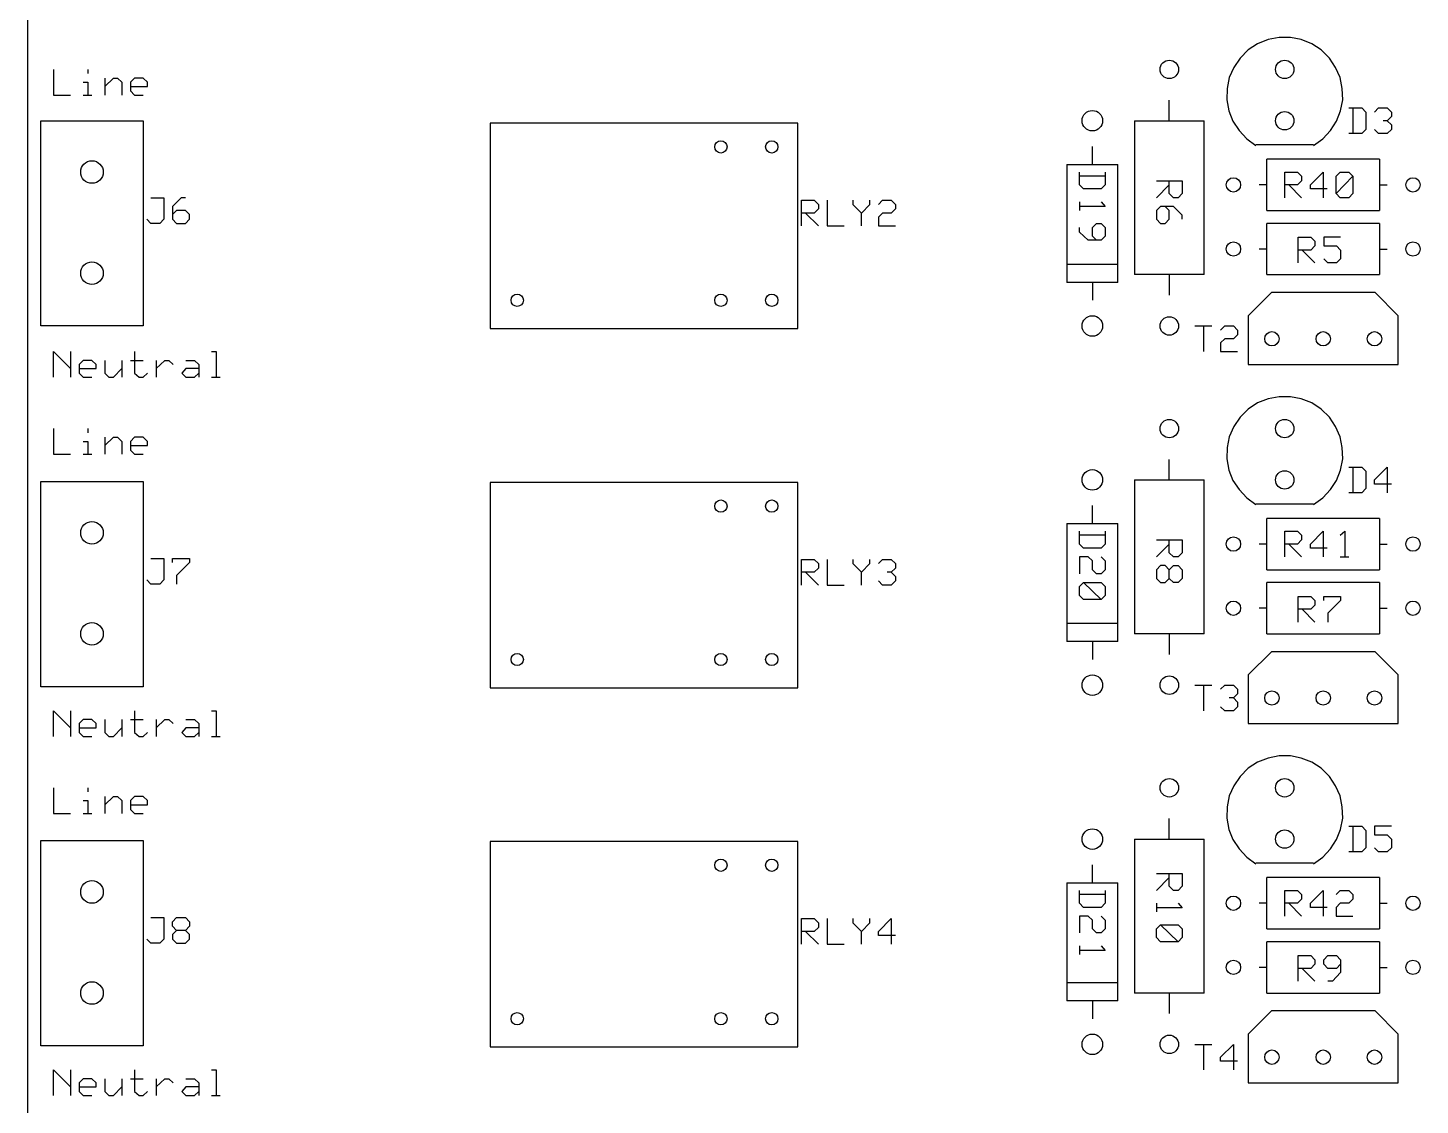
# Model space of a CAD drawing. Extents: x 0 to 5.97, y 0 to 9.88.
# Drawn here: x 0 to 2.714, y 5.207 to 7.306 of the extents above; entities that cross this region are included whole.
import ezdxf

# ---------------------------------------------------------------- set-up
doc = ezdxf.new("R2010")
doc.units = 0
doc.layers.get('0').update_dxf_attribs({"linetype": 'CONTINUOUS'})

msp = doc.modelspace()

# ---------------------------------------------------------------- linework, layer by layer
at = {"color": 7}
for p, q in [((0, 0), (0, 9.875)), ((2.397, 7.275), (2.379, 7.263)), ((2.418, 7.283), (2.397, 7.275)), ((2.439, 7.287), (2.418, 7.283)), ((2.461, 7.287), (2.439, 7.287)), ((2.482, 7.283), (2.461, 7.287)), ((2.503, 7.275), (2.482, 7.283)), ((2.521, 7.263), (2.503, 7.275)), ((2.363, 7.247), (2.351, 7.229)), ((2.379, 7.263), (2.363, 7.247)), ((2.537, 7.247), (2.521, 7.263)), ((2.549, 7.229), (2.537, 7.247)), ((0.05, 7.225), (0.05, 7.175)), ((0.117, 7.225), (0.117, 7.217)), ((2.351, 7.229), (2.342, 7.209)), ((2.558, 7.209), (2.549, 7.229)), ((0.108, 7.2), (0.117, 7.2)), ((0.117, 7.2), (0.117, 7.175)), ((0.15, 7.208), (0.15, 7.175)), ((0.15, 7.192), (0.167, 7.208)), ((0.167, 7.208), (0.175, 7.208)), ((0.175, 7.208), (0.183, 7.2)), ((0.183, 7.2), (0.183, 7.175)), ((0.208, 7.208), (0.2, 7.2)), ((0.2, 7.2), (0.2, 7.183)), ((0.225, 7.208), (0.208, 7.208)), ((0.233, 7.2), (0.225, 7.208)), ((0.233, 7.192), (0.233, 7.2)), ((2.342, 7.209), (2.338, 7.188)), ((2.562, 7.188), (2.558, 7.209)), ((0.05, 7.175), (0.083, 7.175)), ((0.108, 7.175), (0.125, 7.175)), ((0.2, 7.192), (0.233, 7.192)), ((0.2, 7.183), (0.208, 7.175)), ((0.208, 7.175), (0.225, 7.175)), ((2.225, 7.125), (2.225, 7.165)), ((2.338, 7.188), (2.337, 7.166)), ((2.337, 7.166), (2.341, 7.144)), ((2.559, 7.144), (2.563, 7.166)), ((2.563, 7.166), (2.562, 7.188)), ((2.341, 7.144), (2.349, 7.124)), ((2.551, 7.124), (2.559, 7.144)), ((2.575, 7.15), (2.6, 7.15)), ((2.583, 7.15), (2.583, 7.1)), ((2.6, 7.15), (2.608, 7.142)), ((2.608, 7.142), (2.608, 7.108)), ((2.625, 7.142), (2.633, 7.15)), ((2.633, 7.15), (2.65, 7.15)), ((2.65, 7.15), (2.658, 7.142)), ((2.658, 7.142), (2.658, 7.133)), ((0.025, 6.725), (0.025, 7.125)), ((0.025, 7.125), (0.225, 7.125)), ((0.225, 7.125), (0.225, 6.725)), ((1.501, 7.12), (0.901, 7.12)), ((0.901, 7.12), (0.901, 6.72)), ((1.501, 6.72), (1.501, 7.12)), ((2.157, 7.125), (2.293, 7.125)), ((2.157, 7.125), (2.157, 6.825)), ((2.293, 6.825), (2.293, 7.125)), ((2.349, 7.124), (2.361, 7.106)), ((2.539, 7.106), (2.551, 7.124)), ((2.65, 7.125), (2.642, 7.125)), ((2.658, 7.133), (2.65, 7.125)), ((2.65, 7.125), (2.658, 7.117)), ((2.658, 7.117), (2.658, 7.108)), ((2.361, 7.106), (2.376, 7.09)), ((2.376, 7.09), (2.394, 7.077)), ((2.506, 7.077), (2.524, 7.09)), ((2.524, 7.09), (2.539, 7.106)), ((2.6, 7.1), (2.575, 7.1)), ((2.608, 7.108), (2.6, 7.1)), ((2.633, 7.1), (2.625, 7.108)), ((2.65, 7.1), (2.633, 7.1)), ((2.658, 7.108), (2.65, 7.1)), ((2.075, 7.04), (2.075, 7.075)), ((2.506, 7.078), (2.394, 7.078)), ((2.025, 7.04), (2.025, 6.81)), ((2.025, 7.04), (2.125, 7.04)), ((2.125, 6.81), (2.125, 7.04)), ((2.415, 6.95), (2.415, 7.05)), ((2.635, 7.05), (2.415, 7.05)), ((2.635, 7.05), (2.635, 6.95)), ((2.05, 7), (2.05, 7.025)), ((2.1, 7.017), (2.05, 7.017)), ((2.1, 7.025), (2.1, 7)), ((2.2, 7.008), (2.25, 7.008)), ((2.225, 6.983), (2.225, 7.008)), ((2.25, 7.008), (2.25, 6.983)), ((2.45, 6.975), (2.45, 7.025)), ((2.45, 7.025), (2.475, 7.025)), ((2.475, 7.025), (2.483, 7.017)), ((2.483, 7.008), (2.475, 7)), ((2.483, 7.017), (2.483, 7.008)), ((2.5, 7), (2.525, 7.025)), ((2.525, 7.025), (2.525, 6.975)), ((2.55, 7.017), (2.558, 7.025)), ((2.55, 6.983), (2.55, 7.017)), ((2.55, 6.983), (2.583, 7.017)), ((2.558, 7.025), (2.575, 7.025)), ((2.575, 7.025), (2.583, 7.017)), ((2.583, 7.017), (2.583, 6.983)), ((0.24, 6.975), (0.265, 6.975)), ((0.265, 6.975), (0.265, 6.933)), ((0.299, 6.975), (0.282, 6.958)), ((0.307, 6.975), (0.299, 6.975)), ((2.058, 6.992), (2.05, 7)), ((2.092, 6.992), (2.058, 6.992)), ((2.1, 7), (2.092, 6.992)), ((2.225, 7), (2.2, 6.975)), ((2.233, 6.975), (2.225, 6.983)), ((2.242, 6.975), (2.233, 6.975)), ((2.25, 6.983), (2.242, 6.975)), ((2.415, 7), (2.4, 7)), ((2.475, 7), (2.45, 7)), ((2.458, 7), (2.483, 6.975)), ((2.5, 6.992), (2.5, 7)), ((2.533, 6.992), (2.5, 6.992)), ((2.558, 6.975), (2.55, 6.983)), ((2.575, 6.975), (2.558, 6.975)), ((2.583, 6.983), (2.575, 6.975)), ((2.635, 7), (2.65, 7)), ((0.282, 6.958), (0.282, 6.933)), ((0.29, 6.95), (0.282, 6.942)), ((0.307, 6.95), (0.29, 6.95)), ((0.315, 6.942), (0.307, 6.95)), ((1.508, 6.92), (1.508, 6.97)), ((1.508, 6.97), (1.533, 6.97)), ((1.533, 6.97), (1.541, 6.962)), ((1.541, 6.953), (1.533, 6.945)), ((1.541, 6.962), (1.541, 6.953)), ((1.558, 6.97), (1.558, 6.92)), ((1.608, 6.97), (1.608, 6.962)), ((1.608, 6.962), (1.625, 6.945)), ((1.625, 6.945), (1.641, 6.962)), ((1.641, 6.962), (1.641, 6.97)), ((1.658, 6.962), (1.666, 6.97)), ((1.666, 6.97), (1.683, 6.97)), ((1.683, 6.97), (1.691, 6.962)), ((1.691, 6.953), (1.683, 6.945)), ((1.691, 6.962), (1.691, 6.953)), ((2.05, 6.967), (2.05, 6.95)), ((2.1, 6.958), (2.05, 6.958)), ((2.092, 6.967), (2.1, 6.958)), ((2.208, 6.958), (2.2, 6.95)), ((2.2, 6.95), (2.2, 6.933)), ((2.233, 6.958), (2.208, 6.958)), ((2.225, 6.95), (2.217, 6.958)), ((2.225, 6.933), (2.225, 6.95)), ((2.25, 6.941), (2.233, 6.958)), ((2.415, 6.95), (2.635, 6.95)), ((0.24, 6.925), (0.232, 6.933)), ((0.257, 6.925), (0.24, 6.925)), ((0.265, 6.933), (0.257, 6.925)), ((0.282, 6.933), (0.29, 6.925)), ((0.29, 6.925), (0.307, 6.925)), ((0.307, 6.925), (0.315, 6.933)), ((0.315, 6.933), (0.315, 6.942)), ((1.533, 6.945), (1.508, 6.945)), ((1.516, 6.945), (1.541, 6.92)), ((1.625, 6.92), (1.625, 6.945)), ((1.666, 6.945), (1.658, 6.937)), ((1.658, 6.937), (1.658, 6.92)), ((1.683, 6.945), (1.666, 6.945)), ((2.075, 6.917), (2.083, 6.925)), ((2.083, 6.925), (2.092, 6.925)), ((2.092, 6.925), (2.1, 6.917)), ((2.2, 6.933), (2.208, 6.925)), ((2.208, 6.925), (2.217, 6.925)), ((2.217, 6.925), (2.225, 6.933)), ((2.25, 6.933), (2.25, 6.941)), ((2.415, 6.825), (2.415, 6.925)), ((2.635, 6.925), (2.415, 6.925)), ((2.635, 6.925), (2.635, 6.825)), ((1.558, 6.92), (1.591, 6.92)), ((1.658, 6.92), (1.691, 6.92)), ((2.05, 6.908), (2.05, 6.917)), ((2.067, 6.892), (2.05, 6.908)), ((2.075, 6.9), (2.075, 6.917)), ((2.083, 6.892), (2.075, 6.9)), ((2.1, 6.9), (2.092, 6.892)), ((2.1, 6.917), (2.1, 6.9)), ((2.476, 6.848), (2.476, 6.898)), ((2.476, 6.898), (2.501, 6.898)), ((2.501, 6.898), (2.509, 6.89)), ((2.559, 6.898), (2.526, 6.898)), ((2.526, 6.898), (2.526, 6.881)), ((2.092, 6.892), (2.067, 6.892)), ((2.415, 6.875), (2.4, 6.875)), ((2.501, 6.873), (2.476, 6.873)), ((2.484, 6.873), (2.509, 6.848)), ((2.509, 6.881), (2.501, 6.873)), ((2.509, 6.89), (2.509, 6.881)), ((2.526, 6.881), (2.551, 6.881)), ((2.551, 6.881), (2.559, 6.873)), ((2.559, 6.873), (2.559, 6.856)), ((2.635, 6.875), (2.65, 6.875)), ((2.125, 6.845), (2.025, 6.845)), ((2.534, 6.848), (2.526, 6.856)), ((2.551, 6.848), (2.534, 6.848)), ((2.559, 6.856), (2.551, 6.848)), ((2.293, 6.825), (2.157, 6.825)), ((2.225, 6.825), (2.225, 6.785)), ((2.415, 6.825), (2.635, 6.825)), ((2.125, 6.81), (2.025, 6.81)), ((2.075, 6.81), (2.075, 6.775)), ((2.424, 6.79), (2.379, 6.745)), ((2.626, 6.79), (2.424, 6.79)), ((2.671, 6.745), (2.626, 6.79)), ((2.379, 6.745), (2.379, 6.65)), ((2.671, 6.65), (2.671, 6.745)), ((0.225, 6.725), (0.025, 6.725)), ((0.901, 6.72), (1.501, 6.72)), ((2.275, 6.725), (2.308, 6.725)), ((2.292, 6.725), (2.292, 6.675)), ((2.325, 6.717), (2.333, 6.725)), ((2.333, 6.725), (2.35, 6.725)), ((2.35, 6.725), (2.358, 6.717)), ((2.358, 6.708), (2.35, 6.7)), ((2.358, 6.717), (2.358, 6.708)), ((2.333, 6.7), (2.325, 6.692)), ((2.325, 6.692), (2.325, 6.675)), ((2.35, 6.7), (2.333, 6.7)), ((0.05, 6.625), (0.05, 6.675)), ((0.05, 6.675), (0.083, 6.642)), ((0.083, 6.675), (0.083, 6.625)), ((0.108, 6.658), (0.1, 6.65)), ((0.1, 6.65), (0.1, 6.633)), ((0.125, 6.658), (0.108, 6.658)), ((0.133, 6.65), (0.125, 6.658)), ((0.133, 6.642), (0.133, 6.65)), ((0.15, 6.658), (0.15, 6.633)), ((0.183, 6.658), (0.183, 6.625)), ((0.2, 6.658), (0.225, 6.658)), ((0.208, 6.675), (0.208, 6.633)), ((0.25, 6.658), (0.25, 6.625)), ((0.25, 6.642), (0.267, 6.658)), ((0.267, 6.658), (0.275, 6.658)), ((0.275, 6.658), (0.283, 6.65)), ((0.308, 6.658), (0.325, 6.658)), ((0.325, 6.658), (0.333, 6.65)), ((0.333, 6.65), (0.333, 6.625)), ((0.358, 6.675), (0.367, 6.675)), ((0.367, 6.675), (0.367, 6.625)), ((2.325, 6.675), (2.358, 6.675)), ((2.379, 6.65), (2.671, 6.65)), ((0.1, 6.642), (0.133, 6.642)), ((0.1, 6.633), (0.108, 6.625)), ((0.108, 6.625), (0.125, 6.625)), ((0.15, 6.633), (0.158, 6.625)), ((0.158, 6.625), (0.167, 6.625)), ((0.167, 6.625), (0.183, 6.642)), ((0.208, 6.633), (0.217, 6.625)), ((0.217, 6.625), (0.225, 6.625)), ((0.225, 6.625), (0.233, 6.633)), ((0.308, 6.642), (0.3, 6.633)), ((0.3, 6.633), (0.308, 6.625)), ((0.333, 6.642), (0.308, 6.642)), ((0.308, 6.625), (0.325, 6.625)), ((0.325, 6.625), (0.333, 6.633)), ((0.358, 6.625), (0.375, 6.625)), ((2.397, 6.575), (2.379, 6.563)), ((2.418, 6.583), (2.397, 6.575)), ((2.439, 6.587), (2.418, 6.583)), ((2.461, 6.587), (2.439, 6.587)), ((2.482, 6.583), (2.461, 6.587)), ((2.503, 6.575), (2.482, 6.583)), ((2.521, 6.563), (2.503, 6.575)), ((2.363, 6.547), (2.351, 6.529)), ((2.379, 6.563), (2.363, 6.547)), ((2.537, 6.547), (2.521, 6.563)), ((2.549, 6.529), (2.537, 6.547)), ((0.05, 6.525), (0.05, 6.475)), ((0.117, 6.525), (0.117, 6.517)), ((2.351, 6.529), (2.342, 6.509)), ((2.558, 6.509), (2.549, 6.529)), ((0.108, 6.5), (0.117, 6.5)), ((0.117, 6.5), (0.117, 6.475)), ((0.15, 6.508), (0.15, 6.475)), ((0.15, 6.492), (0.167, 6.508)), ((0.167, 6.508), (0.175, 6.508)), ((0.175, 6.508), (0.183, 6.5)), ((0.183, 6.5), (0.183, 6.475)), ((0.208, 6.508), (0.2, 6.5)), ((0.2, 6.5), (0.2, 6.483)), ((0.2, 6.492), (0.233, 6.492)), ((0.225, 6.508), (0.208, 6.508)), ((0.233, 6.5), (0.225, 6.508)), ((0.233, 6.492), (0.233, 6.5)), ((2.338, 6.488), (2.337, 6.466)), ((2.342, 6.509), (2.338, 6.488)), ((2.562, 6.488), (2.558, 6.509)), ((2.563, 6.466), (2.562, 6.488)), ((0.05, 6.475), (0.083, 6.475)), ((0.108, 6.475), (0.125, 6.475)), ((0.2, 6.483), (0.208, 6.475)), ((0.208, 6.475), (0.225, 6.475)), ((2.225, 6.425), (2.225, 6.465)), ((2.337, 6.466), (2.341, 6.444)), ((2.559, 6.444), (2.563, 6.466)), ((2.341, 6.444), (2.349, 6.424)), ((2.551, 6.424), (2.559, 6.444)), ((2.575, 6.45), (2.6, 6.45)), ((2.583, 6.45), (2.583, 6.4)), ((2.6, 6.45), (2.608, 6.442)), ((2.608, 6.442), (2.608, 6.408)), ((2.625, 6.425), (2.65, 6.45)), ((2.65, 6.45), (2.65, 6.4)), ((0.025, 6.022), (0.025, 6.422)), ((0.025, 6.422), (0.225, 6.422)), ((0.225, 6.422), (0.225, 6.022)), ((1.501, 6.42), (0.901, 6.42)), ((0.901, 6.42), (0.901, 6.02)), ((1.501, 6.02), (1.501, 6.42)), ((2.157, 6.425), (2.293, 6.425)), ((2.157, 6.425), (2.157, 6.125)), ((2.293, 6.125), (2.293, 6.425)), ((2.349, 6.424), (2.361, 6.406)), ((2.361, 6.406), (2.376, 6.39)), ((2.524, 6.39), (2.539, 6.406)), ((2.539, 6.406), (2.551, 6.424)), ((2.608, 6.408), (2.6, 6.4)), ((2.625, 6.417), (2.625, 6.425)), ((2.658, 6.417), (2.625, 6.417)), ((2.376, 6.39), (2.394, 6.377)), ((2.506, 6.378), (2.394, 6.378)), ((2.506, 6.377), (2.524, 6.39)), ((2.6, 6.4), (2.575, 6.4)), ((2.075, 6.34), (2.075, 6.375)), ((2.025, 6.34), (2.025, 6.11)), ((2.025, 6.34), (2.125, 6.34)), ((2.05, 6.3), (2.05, 6.325)), ((2.1, 6.325), (2.1, 6.3)), ((2.125, 6.11), (2.125, 6.34)), ((2.415, 6.25), (2.415, 6.35)), ((2.635, 6.35), (2.415, 6.35)), ((2.45, 6.275), (2.45, 6.325)), ((2.45, 6.325), (2.475, 6.325)), ((2.475, 6.325), (2.483, 6.317)), ((2.5, 6.3), (2.525, 6.325)), ((2.525, 6.325), (2.525, 6.275)), ((2.558, 6.317), (2.567, 6.325)), ((2.567, 6.325), (2.567, 6.275)), ((2.635, 6.35), (2.635, 6.25)), ((2.1, 6.317), (2.05, 6.317)), ((2.058, 6.292), (2.05, 6.3)), ((2.1, 6.3), (2.092, 6.292)), ((2.2, 6.308), (2.25, 6.308)), ((2.225, 6.3), (2.2, 6.275)), ((2.225, 6.283), (2.225, 6.308)), ((2.25, 6.308), (2.25, 6.283)), ((2.415, 6.3), (2.4, 6.3)), ((2.475, 6.3), (2.45, 6.3)), ((2.458, 6.3), (2.483, 6.275)), ((2.483, 6.308), (2.475, 6.3)), ((2.483, 6.317), (2.483, 6.308)), ((2.5, 6.292), (2.5, 6.3)), ((2.635, 6.3), (2.65, 6.3)), ((0.24, 6.272), (0.265, 6.272)), ((0.265, 6.272), (0.265, 6.23)), ((0.282, 6.264), (0.282, 6.272)), ((0.282, 6.272), (0.315, 6.272)), ((0.315, 6.272), (0.315, 6.264)), ((1.508, 6.22), (1.508, 6.27)), ((1.508, 6.27), (1.533, 6.27)), ((1.533, 6.27), (1.541, 6.262)), ((1.558, 6.27), (1.558, 6.22)), ((1.608, 6.27), (1.608, 6.262)), ((1.641, 6.262), (1.641, 6.27)), ((1.658, 6.262), (1.666, 6.27)), ((1.666, 6.27), (1.683, 6.27)), ((1.683, 6.27), (1.691, 6.262)), ((2.067, 6.275), (2.05, 6.275)), ((2.05, 6.275), (2.05, 6.242)), ((2.092, 6.292), (2.058, 6.292)), ((2.075, 6.267), (2.067, 6.275)), ((2.092, 6.275), (2.1, 6.267)), ((2.233, 6.275), (2.225, 6.283)), ((2.242, 6.275), (2.233, 6.275)), ((2.25, 6.283), (2.242, 6.275)), ((2.533, 6.292), (2.5, 6.292)), ((2.558, 6.275), (2.575, 6.275)), ((0.315, 6.264), (0.29, 6.239)), ((1.533, 6.245), (1.508, 6.245)), ((1.516, 6.245), (1.541, 6.22)), ((1.541, 6.253), (1.533, 6.245)), ((1.541, 6.262), (1.541, 6.253)), ((1.608, 6.262), (1.625, 6.245)), ((1.625, 6.245), (1.641, 6.262)), ((1.625, 6.22), (1.625, 6.245)), ((1.683, 6.245), (1.675, 6.245)), ((1.691, 6.253), (1.683, 6.245)), ((1.683, 6.245), (1.691, 6.237)), ((1.691, 6.262), (1.691, 6.253)), ((2.075, 6.25), (2.075, 6.267)), ((2.083, 6.242), (2.075, 6.25)), ((2.1, 6.25), (2.092, 6.242)), ((2.1, 6.267), (2.1, 6.25)), ((2.208, 6.258), (2.2, 6.25)), ((2.2, 6.25), (2.2, 6.233)), ((2.217, 6.258), (2.208, 6.258)), ((2.225, 6.25), (2.217, 6.258)), ((2.225, 6.25), (2.233, 6.258)), ((2.225, 6.233), (2.225, 6.25)), ((2.233, 6.258), (2.242, 6.258)), ((2.242, 6.258), (2.25, 6.25)), ((2.25, 6.25), (2.25, 6.233)), ((2.415, 6.25), (2.635, 6.25)), ((0.24, 6.222), (0.232, 6.23)), ((0.257, 6.222), (0.24, 6.222)), ((0.265, 6.23), (0.257, 6.222)), ((0.29, 6.239), (0.29, 6.222)), ((1.558, 6.22), (1.591, 6.22)), ((1.666, 6.22), (1.658, 6.228)), ((1.683, 6.22), (1.666, 6.22)), ((1.691, 6.228), (1.683, 6.22)), ((1.691, 6.237), (1.691, 6.228)), ((2.05, 6.217), (2.058, 6.225)), ((2.05, 6.2), (2.05, 6.217)), ((2.058, 6.225), (2.092, 6.225)), ((2.058, 6.225), (2.092, 6.192)), ((2.092, 6.242), (2.083, 6.242)), ((2.092, 6.225), (2.1, 6.217)), ((2.1, 6.217), (2.1, 6.2)), ((2.2, 6.233), (2.208, 6.225)), ((2.208, 6.225), (2.217, 6.225)), ((2.217, 6.225), (2.225, 6.233)), ((2.233, 6.225), (2.225, 6.233)), ((2.242, 6.225), (2.233, 6.225)), ((2.25, 6.233), (2.242, 6.225)), ((2.415, 6.125), (2.415, 6.225)), ((2.635, 6.225), (2.415, 6.225)), ((2.635, 6.225), (2.635, 6.125)), ((2.058, 6.192), (2.05, 6.2)), ((2.092, 6.192), (2.058, 6.192)), ((2.1, 6.2), (2.092, 6.192)), ((2.476, 6.148), (2.476, 6.198)), ((2.476, 6.198), (2.501, 6.198)), ((2.501, 6.198), (2.509, 6.19)), ((2.509, 6.19), (2.509, 6.181)), ((2.526, 6.19), (2.526, 6.198)), ((2.526, 6.198), (2.559, 6.198)), ((2.559, 6.19), (2.534, 6.165)), ((2.559, 6.198), (2.559, 6.19)), ((2.415, 6.175), (2.4, 6.175)), ((2.501, 6.173), (2.476, 6.173)), ((2.484, 6.173), (2.509, 6.148)), ((2.509, 6.181), (2.501, 6.173)), ((2.534, 6.165), (2.534, 6.148)), ((2.635, 6.175), (2.65, 6.175)), ((2.125, 6.145), (2.025, 6.145)), ((2.125, 6.11), (2.025, 6.11)), ((2.075, 6.11), (2.075, 6.075)), ((2.293, 6.125), (2.157, 6.125)), ((2.225, 6.125), (2.225, 6.085)), ((2.415, 6.125), (2.635, 6.125)), ((2.424, 6.09), (2.379, 6.045)), ((2.626, 6.09), (2.424, 6.09)), ((2.671, 6.045), (2.626, 6.09)), ((2.379, 6.045), (2.379, 5.95)), ((2.671, 5.95), (2.671, 6.045)), ((0.225, 6.022), (0.025, 6.022)), ((0.901, 6.02), (1.501, 6.02)), ((2.275, 6.025), (2.308, 6.025)), ((2.292, 6.025), (2.292, 5.975)), ((2.325, 6.017), (2.333, 6.025)), ((2.333, 6.025), (2.35, 6.025)), ((2.35, 6), (2.342, 6)), ((2.35, 6.025), (2.358, 6.017)), ((2.358, 6.008), (2.35, 6)), ((2.35, 6), (2.358, 5.992)), ((2.358, 6.017), (2.358, 6.008)), ((0.05, 5.925), (0.05, 5.975)), ((0.05, 5.975), (0.083, 5.942)), ((0.083, 5.975), (0.083, 5.925)), ((0.208, 5.975), (0.208, 5.933)), ((0.358, 5.975), (0.367, 5.975)), ((0.367, 5.975), (0.367, 5.925)), ((2.333, 5.975), (2.325, 5.983)), ((2.35, 5.975), (2.333, 5.975)), ((2.358, 5.983), (2.35, 5.975)), ((2.358, 5.992), (2.358, 5.983)), ((0.108, 5.958), (0.1, 5.95)), ((0.1, 5.95), (0.1, 5.933)), ((0.125, 5.958), (0.108, 5.958)), ((0.133, 5.95), (0.125, 5.958)), ((0.133, 5.942), (0.133, 5.95)), ((0.15, 5.958), (0.15, 5.933)), ((0.183, 5.958), (0.183, 5.925)), ((0.2, 5.958), (0.225, 5.958)), ((0.25, 5.958), (0.25, 5.925)), ((0.25, 5.942), (0.267, 5.958)), ((0.267, 5.958), (0.275, 5.958)), ((0.275, 5.958), (0.283, 5.95)), ((0.308, 5.958), (0.325, 5.958)), ((0.325, 5.958), (0.333, 5.95)), ((0.333, 5.95), (0.333, 5.925)), ((2.379, 5.95), (2.671, 5.95)), ((0.1, 5.942), (0.133, 5.942)), ((0.1, 5.933), (0.108, 5.925)), ((0.108, 5.925), (0.125, 5.925)), ((0.15, 5.933), (0.158, 5.925)), ((0.158, 5.925), (0.167, 5.925)), ((0.167, 5.925), (0.183, 5.942)), ((0.208, 5.933), (0.217, 5.925)), ((0.217, 5.925), (0.225, 5.925)), ((0.225, 5.925), (0.233, 5.933)), ((0.308, 5.942), (0.3, 5.933)), ((0.3, 5.933), (0.308, 5.925)), ((0.333, 5.942), (0.308, 5.942)), ((0.308, 5.925), (0.325, 5.925)), ((0.325, 5.925), (0.333, 5.933)), ((0.358, 5.925), (0.375, 5.925)), ((2.379, 5.863), (2.363, 5.847)), ((2.397, 5.875), (2.379, 5.863)), ((2.418, 5.883), (2.397, 5.875)), ((2.439, 5.887), (2.418, 5.883)), ((2.461, 5.887), (2.439, 5.887)), ((2.482, 5.883), (2.461, 5.887)), ((2.503, 5.875), (2.482, 5.883)), ((2.521, 5.863), (2.503, 5.875)), ((2.537, 5.847), (2.521, 5.863)), ((2.363, 5.847), (2.351, 5.829)), ((2.549, 5.829), (2.537, 5.847)), ((0.05, 5.825), (0.05, 5.775)), ((0.117, 5.825), (0.117, 5.817)), ((0.15, 5.808), (0.15, 5.775)), ((0.15, 5.792), (0.167, 5.808)), ((0.167, 5.808), (0.175, 5.808)), ((0.175, 5.808), (0.183, 5.8)), ((0.208, 5.808), (0.2, 5.8)), ((0.225, 5.808), (0.208, 5.808)), ((0.233, 5.8), (0.225, 5.808)), ((2.342, 5.809), (2.338, 5.788)), ((2.351, 5.829), (2.342, 5.809)), ((2.558, 5.809), (2.549, 5.829)), ((2.562, 5.788), (2.558, 5.809)), ((0.108, 5.8), (0.117, 5.8)), ((0.117, 5.8), (0.117, 5.775)), ((0.183, 5.8), (0.183, 5.775)), ((0.2, 5.8), (0.2, 5.783)), ((0.2, 5.792), (0.233, 5.792)), ((0.2, 5.783), (0.208, 5.775)), ((0.233, 5.792), (0.233, 5.8)), ((2.338, 5.788), (2.337, 5.766)), ((2.563, 5.766), (2.562, 5.788)), ((0.05, 5.775), (0.083, 5.775)), ((0.108, 5.775), (0.125, 5.775)), ((0.208, 5.775), (0.225, 5.775)), ((2.225, 5.725), (2.225, 5.765)), ((2.337, 5.766), (2.341, 5.744)), ((2.559, 5.744), (2.563, 5.766)), ((2.341, 5.744), (2.349, 5.724)), ((2.551, 5.724), (2.559, 5.744)), ((2.575, 5.75), (2.6, 5.75)), ((2.583, 5.75), (2.583, 5.7)), ((2.6, 5.75), (2.608, 5.742)), ((2.608, 5.742), (2.608, 5.708)), ((2.658, 5.75), (2.625, 5.75)), ((2.625, 5.75), (2.625, 5.733)), ((2.625, 5.733), (2.65, 5.733)), ((2.65, 5.733), (2.658, 5.725)), ((0.025, 5.322), (0.025, 5.722)), ((0.025, 5.722), (0.225, 5.722)), ((0.225, 5.722), (0.225, 5.322)), ((1.501, 5.72), (0.901, 5.72)), ((0.901, 5.72), (0.901, 5.32)), ((1.501, 5.32), (1.501, 5.72)), ((2.157, 5.725), (2.293, 5.725)), ((2.157, 5.725), (2.157, 5.425)), ((2.293, 5.425), (2.293, 5.725)), ((2.349, 5.724), (2.361, 5.706)), ((2.361, 5.706), (2.376, 5.69)), ((2.524, 5.69), (2.539, 5.706)), ((2.539, 5.706), (2.551, 5.724)), ((2.6, 5.7), (2.575, 5.7)), ((2.608, 5.708), (2.6, 5.7)), ((2.633, 5.7), (2.625, 5.708)), ((2.65, 5.7), (2.633, 5.7)), ((2.658, 5.708), (2.65, 5.7)), ((2.658, 5.725), (2.658, 5.708)), ((2.075, 5.64), (2.075, 5.675)), ((2.376, 5.69), (2.394, 5.677)), ((2.506, 5.678), (2.394, 5.678)), ((2.506, 5.677), (2.524, 5.69)), ((2.2, 5.658), (2.25, 5.658)), ((2.225, 5.65), (2.2, 5.625)), ((2.225, 5.633), (2.225, 5.658)), ((2.25, 5.658), (2.25, 5.633)), ((2.415, 5.55), (2.415, 5.65)), ((2.635, 5.65), (2.415, 5.65)), ((2.635, 5.65), (2.635, 5.55)), ((2.025, 5.64), (2.025, 5.41)), ((2.025, 5.64), (2.125, 5.64)), ((2.05, 5.6), (2.05, 5.625)), ((2.1, 5.625), (2.1, 5.6)), ((2.125, 5.41), (2.125, 5.64)), ((2.233, 5.625), (2.225, 5.633)), ((2.242, 5.625), (2.233, 5.625)), ((2.25, 5.633), (2.242, 5.625)), ((2.45, 5.575), (2.45, 5.625)), ((2.45, 5.625), (2.475, 5.625)), ((2.475, 5.625), (2.483, 5.617)), ((2.5, 5.6), (2.525, 5.625)), ((2.525, 5.625), (2.525, 5.575)), ((2.55, 5.617), (2.558, 5.625)), ((2.558, 5.625), (2.575, 5.625)), ((2.575, 5.625), (2.583, 5.617)), ((2.1, 5.617), (2.05, 5.617)), ((2.058, 5.592), (2.05, 5.6)), ((2.092, 5.592), (2.058, 5.592)), ((2.1, 5.6), (2.092, 5.592)), ((2.2, 5.6), (2.2, 5.583)), ((2.25, 5.591), (2.2, 5.591)), ((2.242, 5.6), (2.25, 5.591)), ((2.415, 5.6), (2.4, 5.6)), ((2.475, 5.6), (2.45, 5.6)), ((2.458, 5.6), (2.483, 5.575)), ((2.483, 5.608), (2.475, 5.6)), ((2.483, 5.617), (2.483, 5.608)), ((2.5, 5.592), (2.5, 5.6)), ((2.533, 5.592), (2.5, 5.592)), ((2.558, 5.6), (2.55, 5.592)), ((2.55, 5.592), (2.55, 5.575)), ((2.575, 5.6), (2.558, 5.6)), ((2.583, 5.608), (2.575, 5.6)), ((2.583, 5.617), (2.583, 5.608)), ((2.635, 5.6), (2.65, 5.6)), ((0.24, 5.572), (0.265, 5.572)), ((0.265, 5.572), (0.265, 5.53)), ((0.282, 5.564), (0.29, 5.572)), ((0.282, 5.555), (0.282, 5.564)), ((0.29, 5.572), (0.307, 5.572)), ((0.307, 5.572), (0.315, 5.564)), ((0.315, 5.564), (0.315, 5.555)), ((1.508, 5.52), (1.508, 5.57)), ((1.508, 5.57), (1.533, 5.57)), ((1.533, 5.57), (1.541, 5.562)), ((1.558, 5.57), (1.558, 5.52)), ((1.608, 5.57), (1.608, 5.562)), ((1.641, 5.562), (1.641, 5.57)), ((1.658, 5.545), (1.683, 5.57)), ((1.683, 5.57), (1.683, 5.52)), ((2.067, 5.575), (2.05, 5.575)), ((2.05, 5.575), (2.05, 5.542)), ((2.075, 5.567), (2.067, 5.575)), ((2.075, 5.55), (2.075, 5.567)), ((2.092, 5.575), (2.1, 5.567)), ((2.1, 5.567), (2.1, 5.55)), ((2.55, 5.575), (2.583, 5.575)), ((0.29, 5.547), (0.282, 5.555)), ((0.29, 5.547), (0.282, 5.539)), ((0.282, 5.539), (0.282, 5.53)), ((0.307, 5.547), (0.29, 5.547)), ((0.315, 5.555), (0.307, 5.547)), ((0.315, 5.539), (0.307, 5.547)), ((0.315, 5.53), (0.315, 5.539)), ((1.533, 5.545), (1.508, 5.545)), ((1.516, 5.545), (1.541, 5.52)), ((1.541, 5.553), (1.533, 5.545)), ((1.541, 5.562), (1.541, 5.553)), ((1.608, 5.562), (1.625, 5.545)), ((1.625, 5.545), (1.641, 5.562)), ((1.625, 5.52), (1.625, 5.545)), ((1.658, 5.537), (1.658, 5.545)), ((1.691, 5.537), (1.658, 5.537)), ((2.083, 5.542), (2.075, 5.55)), ((2.092, 5.542), (2.083, 5.542)), ((2.1, 5.55), (2.092, 5.542)), ((2.2, 5.55), (2.208, 5.558)), ((2.2, 5.533), (2.2, 5.55)), ((2.208, 5.558), (2.242, 5.558)), ((2.208, 5.558), (2.242, 5.525)), ((2.242, 5.558), (2.25, 5.55)), ((2.25, 5.55), (2.25, 5.533)), ((2.415, 5.55), (2.635, 5.55)), ((0.24, 5.522), (0.232, 5.53)), ((0.257, 5.522), (0.24, 5.522)), ((0.265, 5.53), (0.257, 5.522)), ((0.282, 5.53), (0.29, 5.522)), ((0.29, 5.522), (0.307, 5.522)), ((0.307, 5.522), (0.315, 5.53)), ((1.558, 5.52), (1.591, 5.52)), ((2.05, 5.517), (2.05, 5.5)), ((2.092, 5.517), (2.1, 5.508)), ((2.208, 5.525), (2.2, 5.533)), ((2.242, 5.525), (2.208, 5.525)), ((2.25, 5.533), (2.242, 5.525)), ((2.415, 5.425), (2.415, 5.525)), ((2.635, 5.525), (2.415, 5.525)), ((2.635, 5.525), (2.635, 5.425)), ((2.1, 5.508), (2.05, 5.508)), ((2.476, 5.448), (2.476, 5.498)), ((2.476, 5.498), (2.501, 5.498)), ((2.501, 5.498), (2.509, 5.49)), ((2.509, 5.49), (2.509, 5.481)), ((2.526, 5.49), (2.534, 5.498)), ((2.526, 5.481), (2.526, 5.49)), ((2.534, 5.498), (2.551, 5.498)), ((2.551, 5.498), (2.559, 5.49)), ((2.559, 5.49), (2.559, 5.465)), ((2.415, 5.475), (2.4, 5.475)), ((2.501, 5.473), (2.476, 5.473)), ((2.484, 5.473), (2.509, 5.448)), ((2.509, 5.481), (2.501, 5.473)), ((2.534, 5.473), (2.526, 5.481)), ((2.551, 5.473), (2.534, 5.473)), ((2.559, 5.465), (2.543, 5.448)), ((2.559, 5.481), (2.551, 5.473)), ((2.635, 5.475), (2.65, 5.475)), ((2.125, 5.445), (2.025, 5.445)), ((2.543, 5.448), (2.534, 5.448)), ((2.125, 5.41), (2.025, 5.41)), ((2.075, 5.41), (2.075, 5.375)), ((2.293, 5.425), (2.157, 5.425)), ((2.225, 5.425), (2.225, 5.385)), ((2.415, 5.425), (2.635, 5.425)), ((2.424, 5.39), (2.379, 5.345)), ((2.626, 5.39), (2.424, 5.39)), ((2.671, 5.345), (2.626, 5.39)), ((0.225, 5.322), (0.025, 5.322)), ((0.901, 5.32), (1.501, 5.32)), ((2.275, 5.325), (2.308, 5.325)), ((2.292, 5.325), (2.292, 5.275)), ((2.325, 5.3), (2.35, 5.325)), ((2.35, 5.325), (2.35, 5.275)), ((2.379, 5.345), (2.379, 5.25)), ((2.671, 5.25), (2.671, 5.345)), ((2.325, 5.292), (2.325, 5.3)), ((0.05, 5.225), (0.05, 5.275)), ((0.05, 5.275), (0.083, 5.242)), ((0.083, 5.275), (0.083, 5.225)), ((0.208, 5.275), (0.208, 5.233)), ((0.358, 5.275), (0.367, 5.275)), ((0.367, 5.275), (0.367, 5.225)), ((2.358, 5.292), (2.325, 5.292)), ((0.108, 5.258), (0.1, 5.25)), ((0.1, 5.25), (0.1, 5.233)), ((0.1, 5.242), (0.133, 5.242)), ((0.125, 5.258), (0.108, 5.258)), ((0.133, 5.25), (0.125, 5.258)), ((0.133, 5.242), (0.133, 5.25)), ((0.15, 5.258), (0.15, 5.233)), ((0.167, 5.225), (0.183, 5.242)), ((0.183, 5.258), (0.183, 5.225)), ((0.2, 5.258), (0.225, 5.258)), ((0.25, 5.258), (0.25, 5.225)), ((0.25, 5.242), (0.267, 5.258)), ((0.267, 5.258), (0.275, 5.258)), ((0.275, 5.258), (0.283, 5.25)), ((0.308, 5.242), (0.3, 5.233)), ((0.308, 5.258), (0.325, 5.258)), ((0.333, 5.242), (0.308, 5.242)), ((0.325, 5.258), (0.333, 5.25)), ((0.333, 5.25), (0.333, 5.225)), ((2.379, 5.25), (2.671, 5.25)), ((0.1, 5.233), (0.108, 5.225)), ((0.108, 5.225), (0.125, 5.225)), ((0.15, 5.233), (0.158, 5.225)), ((0.158, 5.225), (0.167, 5.225)), ((0.208, 5.233), (0.217, 5.225)), ((0.217, 5.225), (0.225, 5.225)), ((0.225, 5.225), (0.233, 5.233)), ((0.3, 5.233), (0.308, 5.225)), ((0.308, 5.225), (0.325, 5.225)), ((0.325, 5.225), (0.333, 5.233)), ((0.358, 5.225), (0.375, 5.225))]:
    msp.add_line(p, q, dxfattribs=at)
for centre, radius in [((2.225, 7.225), 0.018), ((2.45, 7.225), 0.018), ((2.075, 7.125), 0.02), ((2.45, 7.125), 0.018), ((1.351, 7.074), 0.012), ((1.45, 7.074), 0.012), ((0.125, 7.025), 0.022), ((2.35, 7), 0.014), ((2.7, 7), 0.014), ((2.35, 6.875), 0.014), ((2.7, 6.875), 0.014), ((0.125, 6.828), 0.022), ((0.954, 6.775), 0.012), ((1.351, 6.775), 0.012), ((1.45, 6.775), 0.012), ((2.075, 6.725), 0.02), ((2.225, 6.725), 0.018), ((2.425, 6.7), 0.014), ((2.525, 6.7), 0.014), ((2.625, 6.7), 0.014), ((2.225, 6.525), 0.018), ((2.45, 6.525), 0.018), ((2.075, 6.425), 0.02), ((2.45, 6.425), 0.018), ((1.351, 6.374), 0.012), ((1.45, 6.374), 0.012), ((0.125, 6.322), 0.022), ((2.35, 6.3), 0.014), ((2.7, 6.3), 0.014), ((2.35, 6.175), 0.014), ((2.7, 6.175), 0.014), ((0.125, 6.125), 0.022), ((0.954, 6.075), 0.012), ((1.351, 6.075), 0.012), ((1.45, 6.075), 0.012), ((2.075, 6.025), 0.02), ((2.225, 6.025), 0.018), ((2.425, 6), 0.014), ((2.525, 6), 0.014), ((2.625, 6), 0.014), ((2.225, 5.825), 0.018), ((2.45, 5.825), 0.018), ((2.075, 5.725), 0.02), ((2.45, 5.725), 0.018), ((1.351, 5.674), 0.012), ((1.45, 5.674), 0.012), ((0.125, 5.622), 0.022), ((2.35, 5.6), 0.014), ((2.7, 5.6), 0.014), ((2.35, 5.475), 0.014), ((2.7, 5.475), 0.014), ((0.125, 5.425), 0.022), ((0.954, 5.375), 0.012), ((1.351, 5.375), 0.012), ((1.45, 5.375), 0.012), ((2.075, 5.325), 0.02), ((2.225, 5.325), 0.018), ((2.425, 5.3), 0.014), ((2.525, 5.3), 0.014), ((2.625, 5.3), 0.014)]:
    msp.add_circle(centre, radius, dxfattribs=at)

doc.saveas('drawing.dxf')
